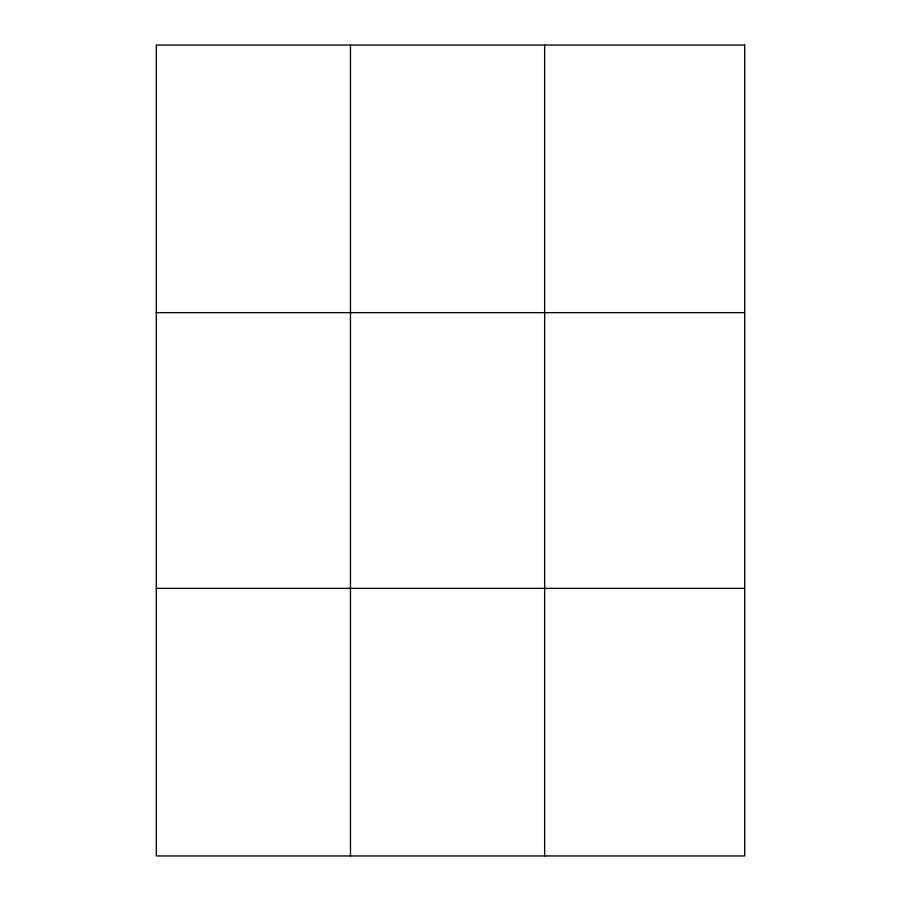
<?xml version="1.0" encoding="UTF-8"?>
<svg xmlns="http://www.w3.org/2000/svg" width="901" height="901" viewBox="0 0 901 901"><rect width="100%" height="100%" fill="white"/><g stroke="black" fill="none" stroke-linecap="round" stroke-linejoin="round"><path stroke-width="1.35" d="M350.478 45.05L350.478 855.95M544.643 45.05L544.643 855.95M156.312 312.647L744.688 312.647M156.312 588.353L744.688 588.353M744.688 45.05L744.688 855.95L156.312 855.95L156.312 45.05L744.688 45.05"/></g></svg>
